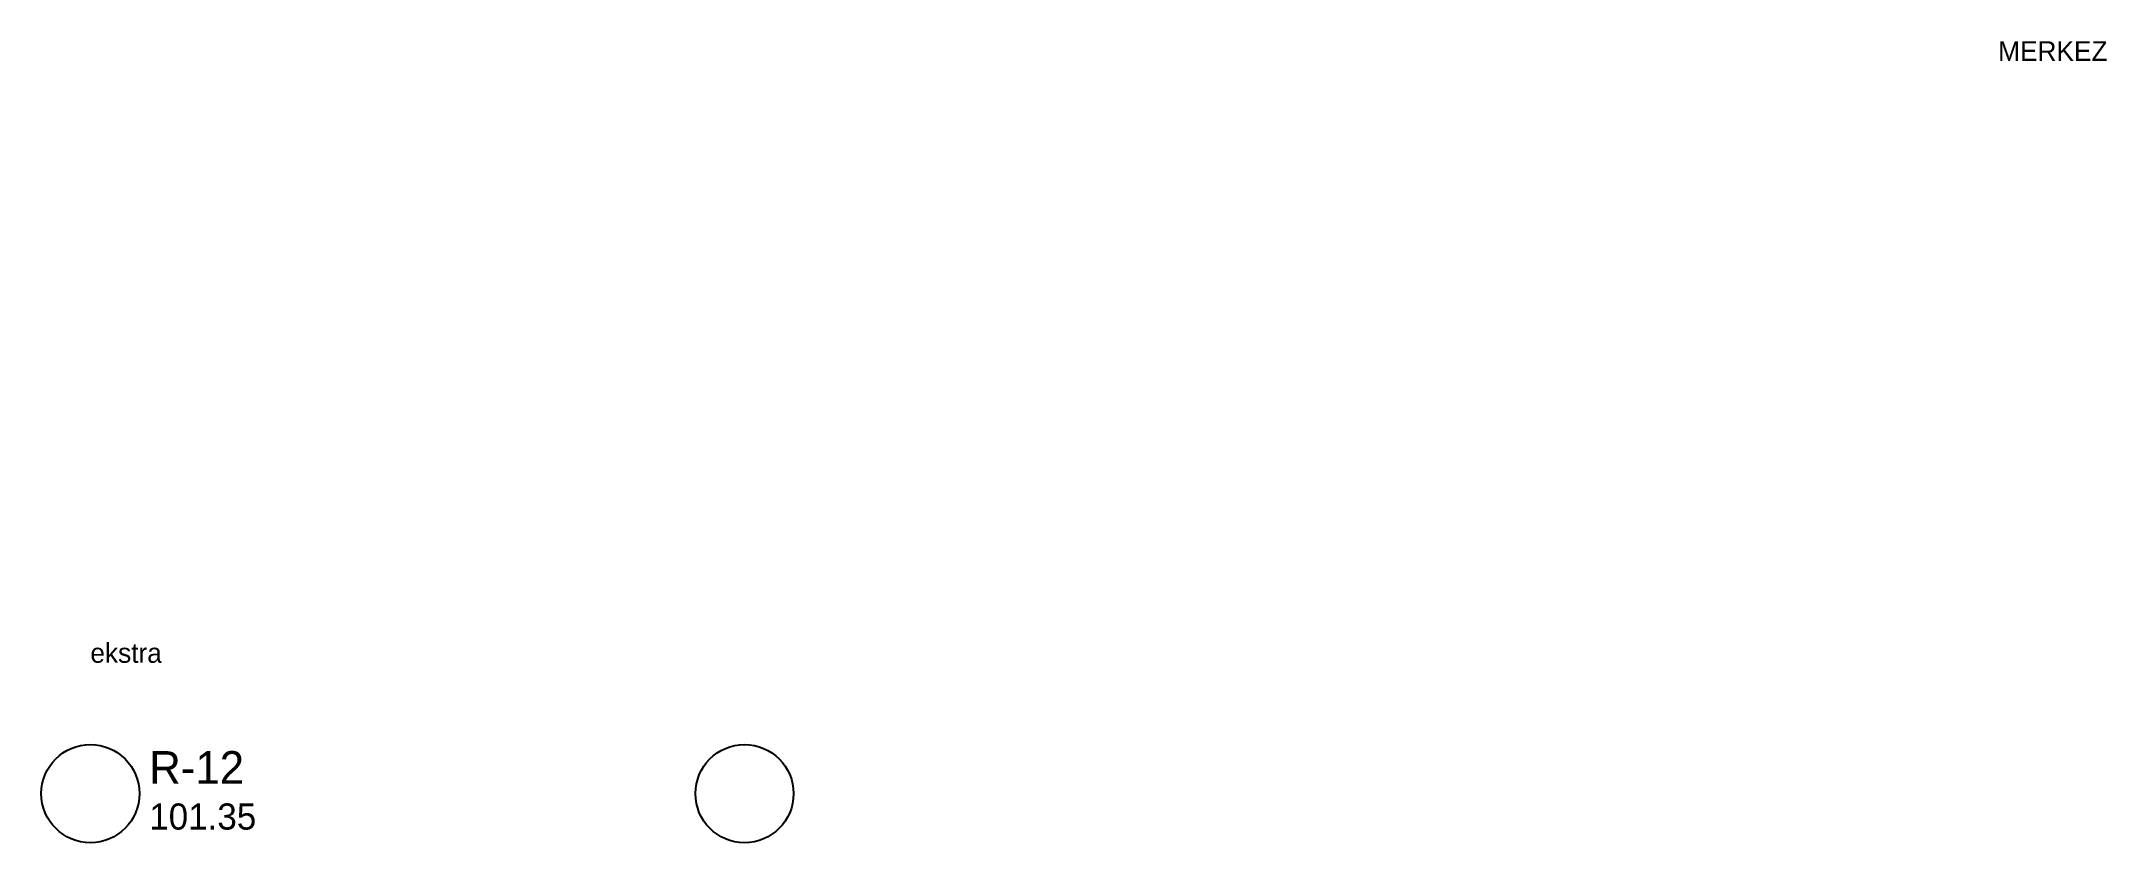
# Model space of a CAD drawing. Header units: metres. Extents: x 487099.2 to 487130.8, y 4420199.2 to 4420211.5.
import ezdxf
from ezdxf.enums import TextEntityAlignment as Align

# ---------------------------------------------------------------- set-up
doc = ezdxf.new("R2010")
doc.units = ezdxf.units.M

# ---------------------------------------------------------------- blocks, each defined once
blk = doc.blocks.new('ROGAR')
blk.add_circle((0, 0), 0.75)
for tag, p, height in [('', (0, 3), 0.3), ('NO', (0, 2), 0.3), ('NO', (0.9, 0.15), 0.5), ('KOT', (0.9, -0.55), 0.4)]:
    blk.add_attdef(tag, p, '', height=height)
blk.add_attdef('ORTA', text='', height=0.3).set_placement((0, 1.2), align=Align.CENTER)
for tag, p, flags in [('SABIT', (-0.2, -1.2), 2), ('GIZLI', (0, -1), 1)]:
    blk.add_attdef(tag, p, '', height=0.3, dxfattribs=dict(flags=flags))

msp = doc.modelspace()

# ---------------------------------------------------------------- block references
at = {"layer": 'ALTYAPI'}
ref = msp.add_blockref('ROGAR', (487100, 4420200), dxfattribs=at)
ref.add_attrib('NO', 'R-12', (487100.9, 4420200.15), dxfattribs={"height": 0.5})
ref.add_attrib('KOT', '101.35', (487100.9, 4420199.45), dxfattribs={"height": 0.4})
ref.add_attrib('EK', 'ekstra', (487100, 4420202), dxfattribs={"height": 0.3})
msp.add_blockref('ROGAR', (487110, 4420200), dxfattribs=at)

# ---------------------------------------------------------------- texts
msp.add_text('MERKEZ', height=0.3).set_placement((487130, 4420211.2), align=Align.CENTER)

doc.saveas('drawing.dxf')
